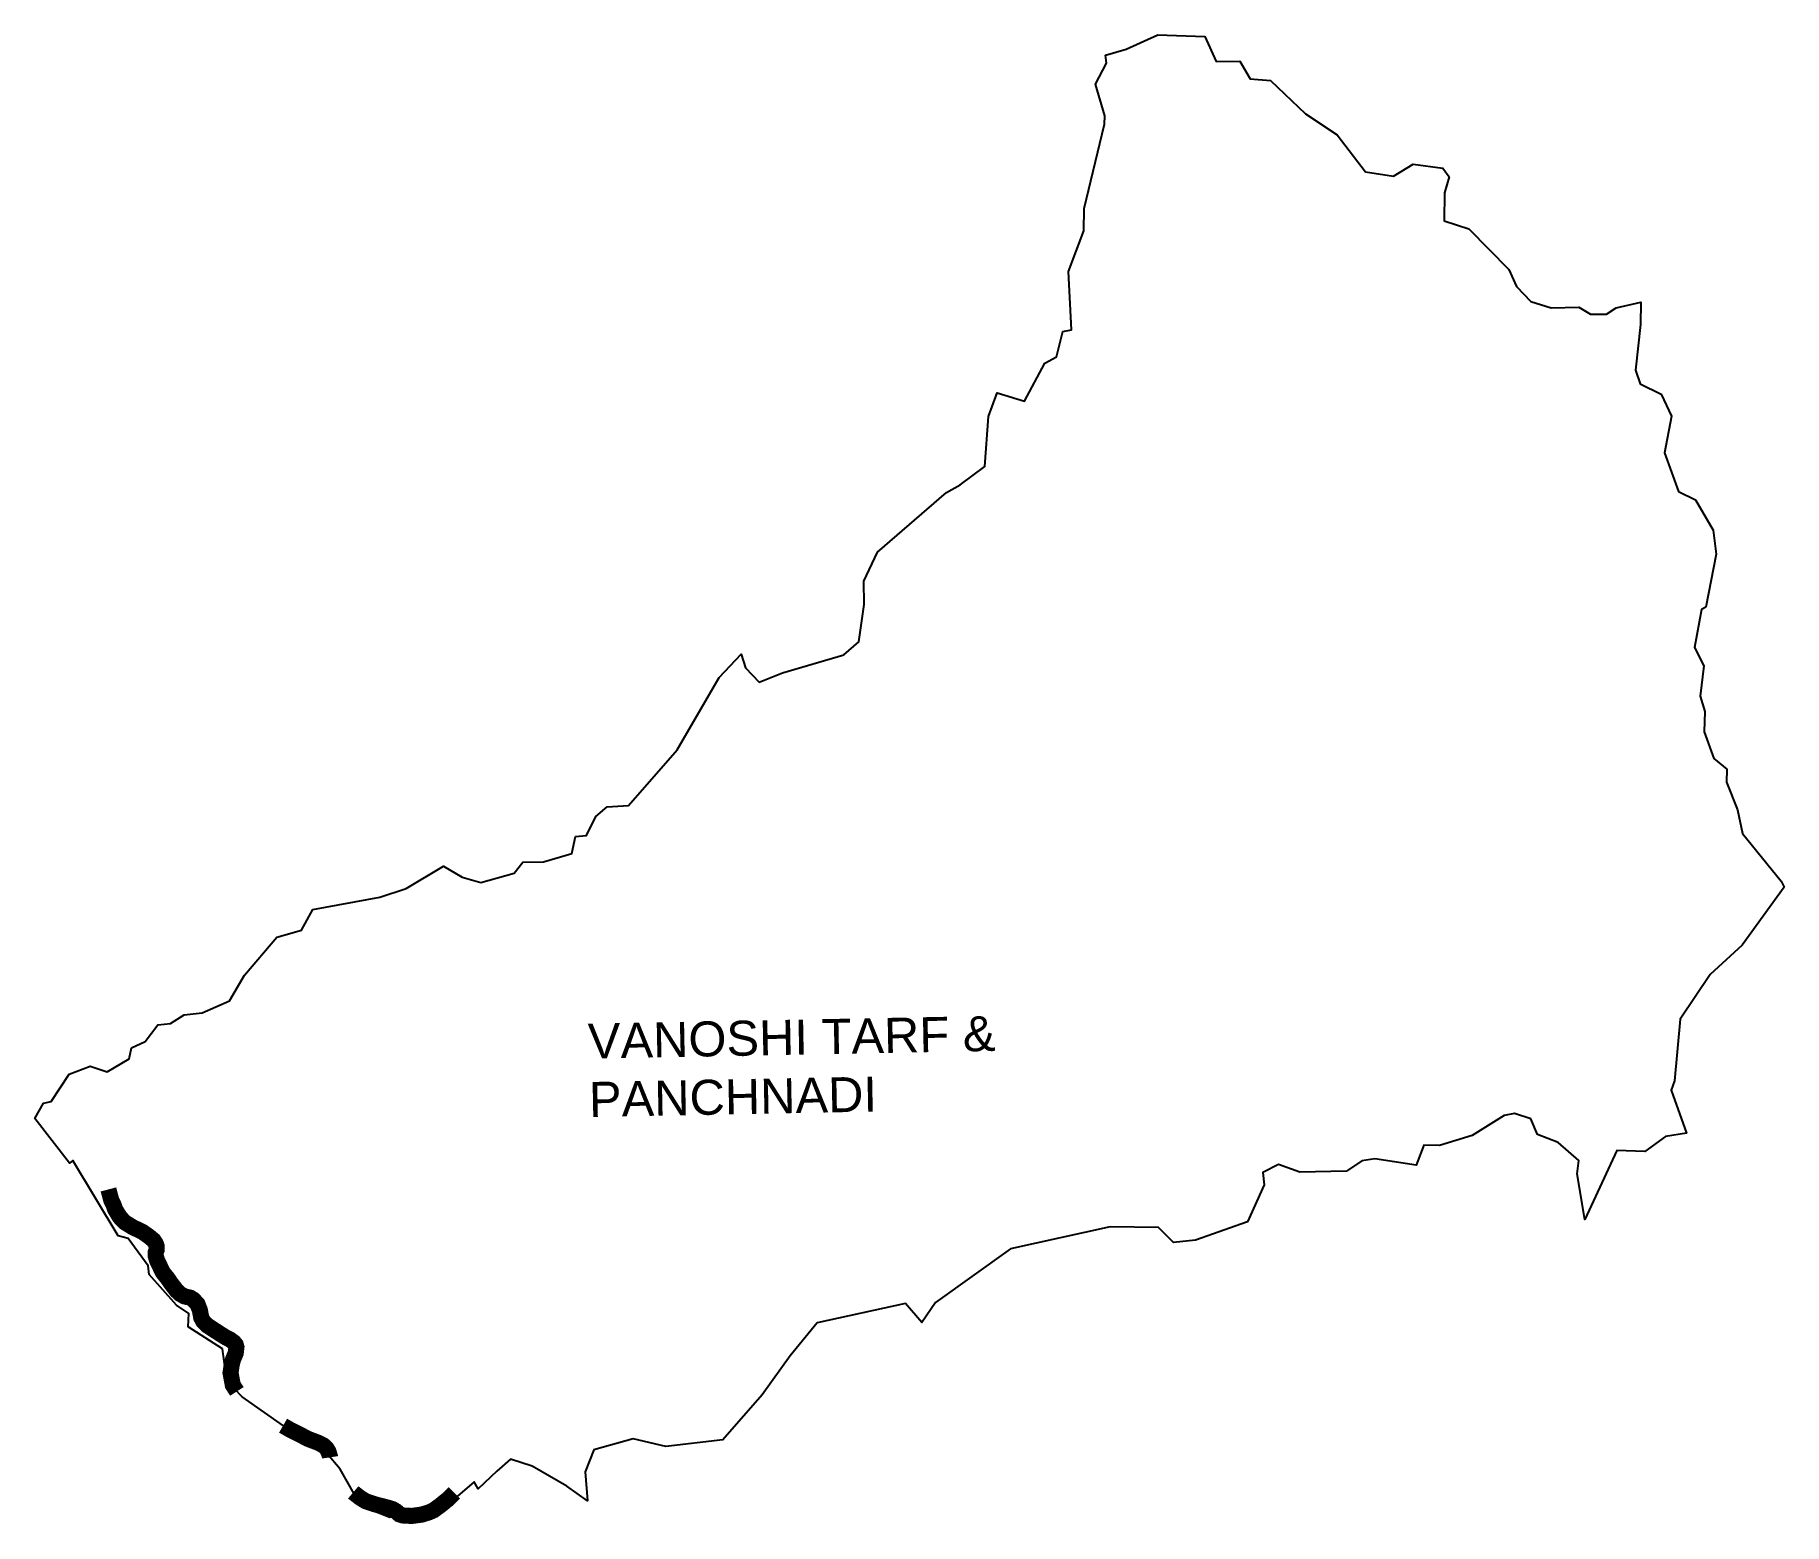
# Model space of a CAD drawing. Header units: feet. Extents: x 302501 to 307933, y 1946666 to 1951291.
import ezdxf

# ---------------------------------------------------------------- set-up
doc = ezdxf.new("R2010")
doc.units = ezdxf.units.FT
doc.header["$MEASUREMENT"] = 0
doc.layers.add('NATURALLY PROTECTED', color=3, linetype='Continuous')
doc.layers.add('VILLAGE NAME', color=250, linetype='Continuous')
doc.styles.get("Standard").update_dxf_attribs({"font": 'simplex.shx'})

msp = doc.modelspace()

# ---------------------------------------------------------------- linework, layer by layer
at = {"color": 4, "flags": 128}
for points in [[(305987.9, 1951291.4), (306134, 1951286.2), (306169.1, 1951208.6), (306242.9, 1951209.9), (306275.5, 1951155.2), (306338.3, 1951150.4), (306446.7, 1951046.1), (306545.6, 1950981.4), (306633.7, 1950866.8), (306720.3, 1950853.4), (306781.1, 1950890.2), (306873.9, 1950878), (306893.4, 1950851), (306879.1, 1950801.6), (306877.1, 1950713.7), (306953.8, 1950688.9), (307078.7, 1950562.6), (307102.4, 1950510.2), (307147.2, 1950463.4), (307209.6, 1950444.1), (307295.8, 1950445.9), (307331.8, 1950424.7), (307381.4, 1950424.3), (307411.4, 1950443.6), (307488.3, 1950461.9), (307487.2, 1950391.9), (307471.8, 1950250.2), (307485.8, 1950208.2), (307551.8, 1950175.7), (307583.2, 1950107.2), (307561.7, 1949993.3), (307605.3, 1949873.4), (307658.2, 1949847.1), (307712.6, 1949753.6), (307722, 1949678.8), (307689.9, 1949514.3), (307676.4, 1949506.9), (307655.3, 1949389.2), (307684.4, 1949332), (307672.7, 1949237.4), (307687.6, 1949190.3), (307685.4, 1949126.8), (307714.9, 1949044.6), (307755, 1949011), (307754.7, 1948970.1), (307788.3, 1948884.6), (307803.9, 1948810.9), (307924.3, 1948662.8), (307933.1, 1948644.7), (307802.9, 1948464.5), (307703.9, 1948373.6), (307610.8, 1948234.8), (307593, 1948043.3), (307582.2, 1948013.4), (307630.6, 1947880.2), (307565, 1947870.2), (307500.9, 1947823.9), (307413.5, 1947826.2), (307314.7, 1947612.3), (307290.4, 1947754.2), (307296.1, 1947795.1), (307232.1, 1947851.7), (307167.5, 1947875.9), (307146.5, 1947924.9), (307096.4, 1947941.7), (307063.5, 1947935.4), (306964.7, 1947872.7), (306863.1, 1947841.7), (306814.5, 1947842.9), (306790.6, 1947780.8), (306661.9, 1947800.2), (306622.3, 1947794.7), (306574.7, 1947762), (306428.8, 1947759.2), (306362.8, 1947783.5), (306314.8, 1947758.2), (306318.3, 1947720.3), (306266.3, 1947605.2), (306105.4, 1947547.6), (306036.8, 1947541.1), (305990.5, 1947587.7), (305840.2, 1947589.6), (305530.7, 1947520.9), (305297.4, 1947354.8), (305255.7, 1947292.6), (305205, 1947351.4), (304930.7, 1947291.5), (304846.8, 1947188.6), (304759.7, 1947067.2), (304637.6, 1946927.8), (304460.3, 1946907.4), (304359.1, 1946930.9), (304236.7, 1946896.4), (304209.8, 1946828.1), (304216.8, 1946738.1), (304153, 1946783.5), (304045.2, 1946846.1), (303978.3, 1946868.1), (303935, 1946830.7), (303877.7, 1946775.7), (303864.7, 1946797.2), (303739.9, 1946690), (303603.4, 1946686.3), (303513.6, 1946721.4), (303448.5, 1946837.2), (303408.3, 1946884.5), (303331.3, 1946929.9), (303144, 1947061.2), (303097.3, 1947111), (303083.7, 1947210), (302977, 1947278.3), (302978.7, 1947320), (302941, 1947345.9), (302855.2, 1947441.2), (302852.2, 1947468), (302790.6, 1947553), (302759.2, 1947561.2), (302618.8, 1947795.6), (302608.3, 1947787.3), (302501, 1947926.3), (302527.9, 1947973.3), (302551.6, 1947979), (302607.1, 1948063.3), (302672.5, 1948088.2), (302725.1, 1948071), (302793.7, 1948111.3), (302800.7, 1948145.5), (302843.1, 1948165.4), (302882.6, 1948217.1), (302922, 1948220.7), (302964.1, 1948247.6), (303020.7, 1948254.6), (303105.4, 1948291.1), (303152.1, 1948371.5), (303251.9, 1948489.5), (303329, 1948510.4), (303364.1, 1948574.6), (303572.5, 1948613.5), (303653.5, 1948640.1), (303769.3, 1948710), (303827.8, 1948675.3), (303885.6, 1948659), (303989, 1948687.9), (304016.1, 1948721.7), (304080, 1948723.4), (304168.6, 1948748.5), (304179.8, 1948802.1), (304214.2, 1948805.2), (304242.7, 1948863.6), (304277.7, 1948894.2), (304344.3, 1948898.6), (304495.2, 1949070.5), (304625.7, 1949295.9), (304694.1, 1949368.5), (304708, 1949325.4), (304750.1, 1949281.7), (304822.6, 1949310.7), (305012.7, 1949366), (305059.9, 1949406.7), (305076.6, 1949522), (305074.9, 1949595.1), (305118, 1949684.8), (305331.7, 1949870.4), (305373.9, 1949893.8), (305450.8, 1949950.9), (305462.1, 1950106.3), (305488.9, 1950179.7), (305573.8, 1950153.9), (305637.8, 1950272.2), (305673.8, 1950291.5), (305693.5, 1950370), (305720.5, 1950376), (305711.3, 1950556.4), (305758.4, 1950682.7), (305759.5, 1950752.6), (305822.2, 1951014.2), (305823.3, 1951039.9), (305794.5, 1951139), (305828.8, 1951203.5), (305826.2, 1951228.5), (305890.1, 1951247)], [(305890.1, 1951247), (305987.9, 1951291.4)]]:
    msp.add_lwpolyline(points, dxfattribs=at)
at = {"layer": 'NATURALLY PROTECTED', "const_width": 50, "flags": 128}
for points in [[(302729, 1947705.6), (302730.4, 1947700.3), (302737.9, 1947672.3), (302744.6, 1947659), (302750, 1947643.5), (302764.4, 1947619.7), (302779.8, 1947603.5), (302804.6, 1947588.2), (302834.3, 1947574.1), (302854.9, 1947559.6), (302869.1, 1947547.8), (302875.8, 1947537.7), (302879.1, 1947528.1), (302879.2, 1947518.8), (302875.7, 1947509.9), (302875.6, 1947506.9), (302875.5, 1947500.9), (302879.5, 1947486.7), (302898.1, 1947447.7), (302912.9, 1947429.4), (302923.7, 1947413.5), (302941.2, 1947390.9), (302952, 1947380.9), (302965, 1947373.4), (302983.2, 1947369.4), (302992.5, 1947363.7), (303005.5, 1947349.8), (303013.1, 1947330.4), (303017.4, 1947307.1), (303023.1, 1947296.6), (303035.5, 1947283.4), (303057, 1947269.3), (303089.4, 1947248.4), (303106.7, 1947239.4), (303118.7, 1947230.6), (303124.6, 1947223), (303126.6, 1947215.9), (303124.3, 1947197), (303116, 1947177.2), (303112.3, 1947163.3), (303108.3, 1947135.9), (303115.3, 1947098.1), (303128, 1947078.2)], [(303271.5, 1946971.8), (303293, 1946959.4), (303351.2, 1946929.9), (303381.2, 1946918.5), (303396.5, 1946910.6), (303406, 1946901.9), (303412, 1946892.1), (303417.4, 1946875.5), (303417.7, 1946873.5)]]:
    msp.add_lwpolyline(points, dxfattribs=at)
at = {"layer": 'NATURALLY PROTECTED', "flags": 128}
msp.add_lwpolyline([(303489.4, 1946764.5, 50, 50, 0), (303490.7, 1946763.4, 50, 50, 0), (303511.5, 1946747.3, 50, 50, 0), (303528.6, 1946736.9, 50, 50, 0), (303555, 1946728, 50, 50, 0), (303597, 1946717.1, 50, 50, 0), (303611.9, 1946712.5, 50, 50, 0), (303623.2, 1946705.6, 50, 50, 0), (303633, 1946696.1, 50, 50, 0), (303643, 1946692.9, 50, 50, 0), (303670.8, 1946691.4, 50, 50, 0), (303702.3, 1946695.6, 50, 50, 0), (303725, 1946702.7, 50, 50, 0), (303739.1, 1946709, 50, 50, 0), (303760.2, 1946724.5, 50, 50, 0), (303784.9, 1946744.5, 50, 50, 0), (303803.4, 1946763.3, 0, 0, 0)], format="xyseb", dxfattribs=at)

# ---------------------------------------------------------------- texts
at = {"layer": 'VILLAGE NAME', "insert": (304216.9, 1948220.4), "char_height": 108.748, "attachment_point": 1, "rotation": 1.1028}
msp.add_mtext_dynamic_manual_height_columns('{\\fArial|b0|i0|c0|p34;VANOSHI TARF & PANCHNADI}', width=1571.314, gutter_width=543.7, heights=[0], dxfattribs=at)

doc.saveas('drawing.dxf')
